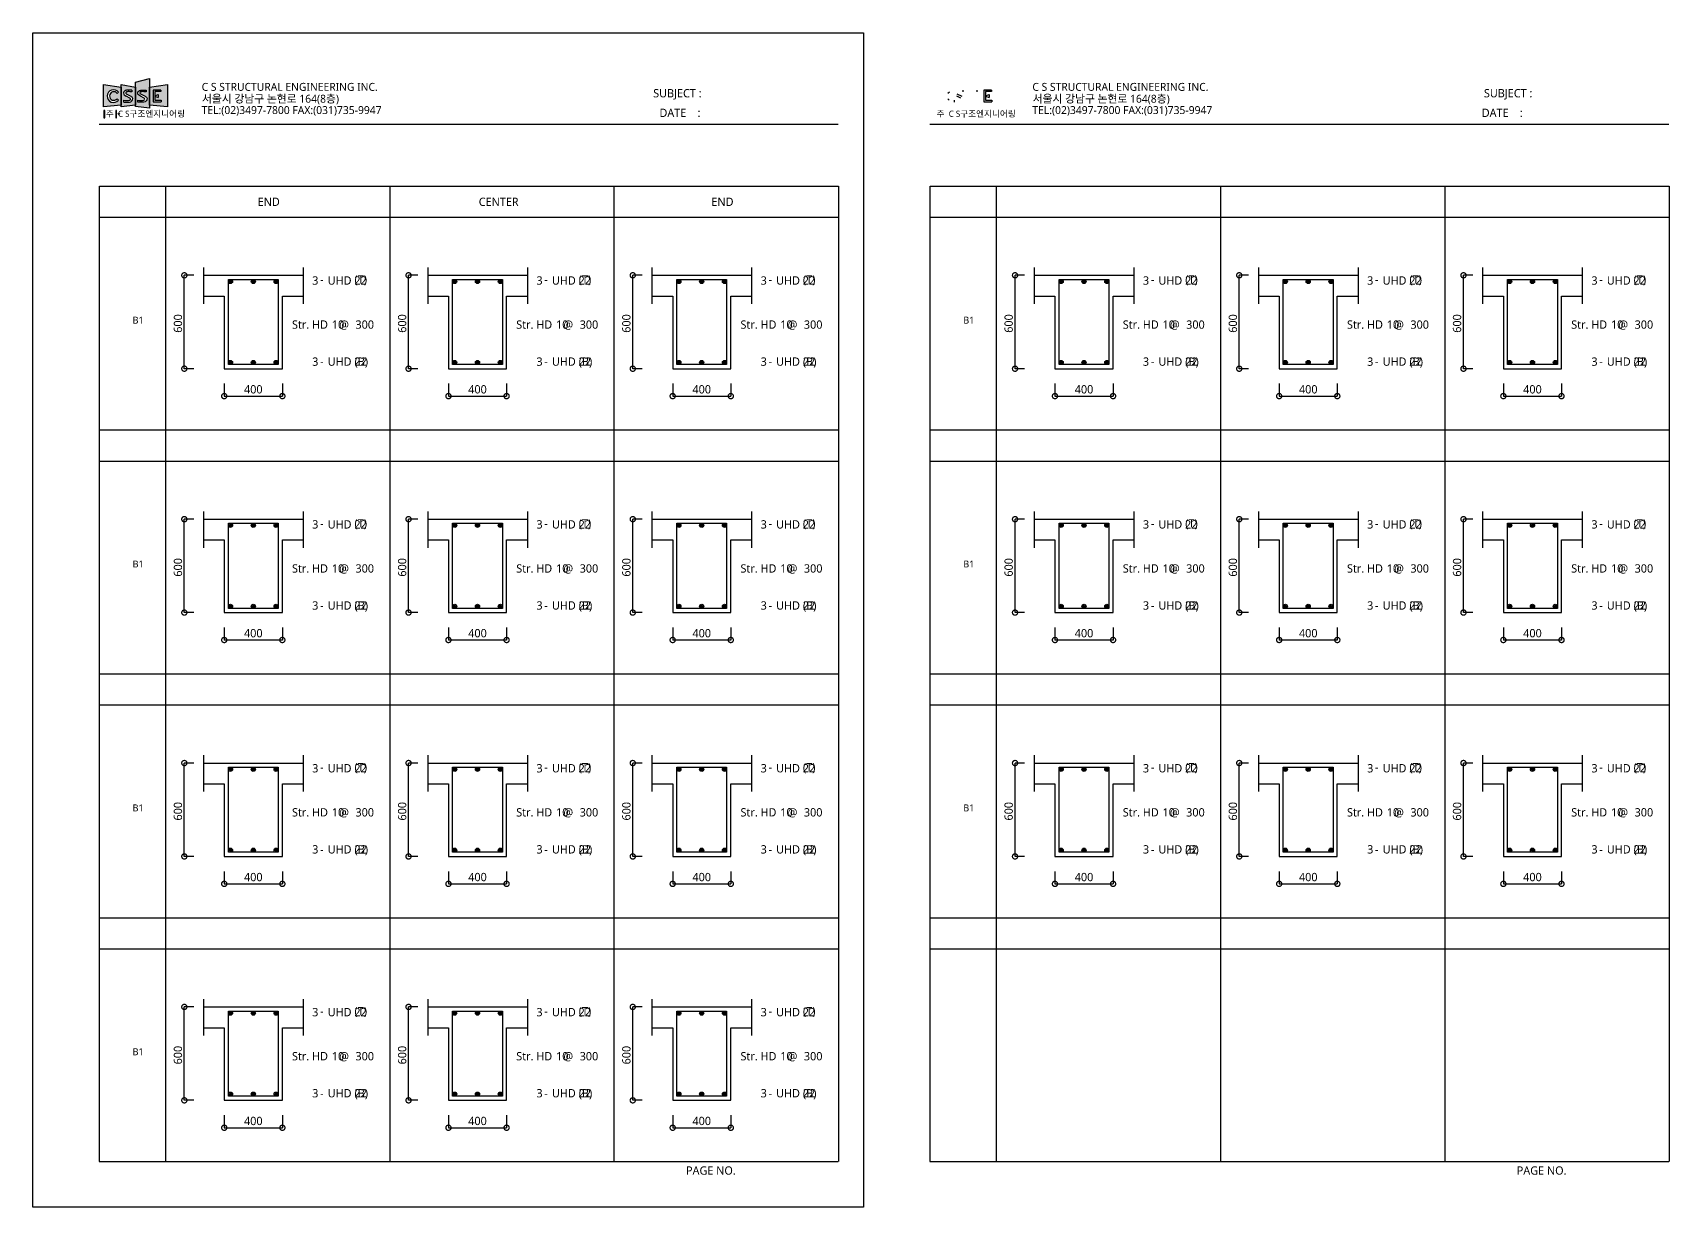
# Model space of a CAD drawing. Extents: x 0 to 7883, y 0 to 5659.
import ezdxf

# ---------------------------------------------------------------- set-up
doc = ezdxf.new("R2010")
doc.units = 0
doc.header["$LTSCALE"] = 50
doc.header["$MEASUREMENT"] = 0
doc.layers.get('0').update_dxf_attribs({"linetype": 'CONTINUOUS'})
for name, color, linetype in [('2', 2, 'CONTINUOUS'), ('DIM', 7, 'CONTINUOUS'), ('edit', 1, 'CONTINUOUS'), ('H', 9, 'CONTINUOUS'), ('TEXT', 3, 'CONTINUOUS')]:
    doc.layers.add(name, color=color, linetype=linetype)
doc.styles.add('12', font='malgun.ttf')

# ---------------------------------------------------------------- blocks, each defined once
blk = doc.blocks.new('_DOTSMALL')
at = {"color": 0, "linetype": 'ByBlock', "const_width": 0.5}
blk.add_lwpolyline([(-0.0625, 0, 1), (0.0625, 0, 1)], format="xyb", close=True, dxfattribs=at)

msp = doc.modelspace()

# ---------------------------------------------------------------- hatches: boundary and pattern name
h = msp.add_hatch(color=256)
h.paths.add_polyline_path([(425.8, 5396), (341.1, 5409), (341.1, 5302.3), (425.8, 5310.3)])
h.paths.add_polyline_path([(413.7, 5372, 2.814949), (412.4, 5333.5), (406.5, 5341, -2.948244), (407.2, 5366)], flags=16)
h = msp.add_hatch(color=256)
h.paths.add_polyline_path([(494.3, 5396), (425.8, 5409), (425.8, 5302.3), (494.3, 5310.3)])
h.paths.add_polyline_path([(466.3, 5324.8, 0.375196), (481.9, 5341.4, 0.23206), (473.3, 5353), (450, 5365, -0.621378), (450.9, 5373.5, -0.086582), (459.7, 5375.2, -0.013881), (478, 5374.5), (478, 5382, 0.011548), (455.3, 5382.6, 0.168477), (441.9, 5378, 0.234186), (437.4, 5368.9, 0.000003), (437.4, 5368.9, 0.004726), (437.4, 5368.7, 0.255382), (441.1, 5359.5, 0.06014), (450, 5353), (468.4, 5344.1, -0.288527), (471.3, 5339.6, -0.348562), (467.2, 5334, -0.069121), (454, 5332.9, -0.055516), (438.1, 5334.3), (438.1, 5325.2, 0.049399)], flags=16)
h = msp.add_hatch(color=256)
h.paths.add_polyline_path([(563.1, 5438.5), (494.3, 5420.7), (494.3, 5303.2), (563.1, 5295.4)])
h.paths.add_polyline_path([(546.5, 5382), (546.5, 5374.5, 0.013881), (528.2, 5375.2, 0.08874), (519.2, 5373.5, 0.605403), (518.4, 5365), (541.7, 5353, -0.23219), (550.4, 5341.4, -0.384597), (534.2, 5324.7, -0.048404), (506.6, 5325.2), (506.6, 5334.3, 0.055516), (522.4, 5332.9, 0.069121), (535.7, 5334, 0.348562), (539.8, 5339.6, 0.283388), (537, 5344), (518.5, 5353, -0.06014), (509.6, 5359.5, -0.255382), (505.9, 5368.7, -0.23918), (510.4, 5378, -0.17187), (524.1, 5382.6, -0.011402)], flags=16)
h = msp.add_hatch(color=256)
h.paths.add_polyline_path([(648.4, 5302.3), (648.4, 5409), (563.1, 5396), (563.1, 5310.3)])
h.paths.add_polyline_path([(579.7, 5325.3), (579.7, 5382.5), (616.3, 5382.5), (616.3, 5375.4), (588.5, 5375.4), (588.5, 5355.6), (604.8, 5360.6), (604.8, 5347.7), (588.5, 5352.6), (588.5, 5333.5), (618.3, 5333.5), (618.3, 5325.3)], flags=16)
for points in [[(346.6, 5284.4), (342.5, 5284.4), (342.5, 5249.5), (346.6, 5249.5)], [(403.7, 5284.4), (399.6, 5284.4), (399.6, 5249.5), (403.7, 5249.5)]]:
    msp.add_hatch(color=256).paths.add_polyline_path(points)
h = msp.add_hatch(color=256)
edge = h.paths.add_edge_path()
edge.add_arc((414.5, 5268.8), 2.96, 0, 360)

# ---------------------------------------------------------------- linework, layer by layer
for p, q in [((413.7, 5372), (407.2, 5366)), ((450, 5365), (473.3, 5353)), ((478, 5382), (478, 5374.5)), ((546.5, 5382), (546.5, 5374.5)), ((616.3, 5382.5), (579.7, 5382.5)), ((579.7, 5382.5), (579.7, 5325.3)), ((616.3, 5375.4), (588.5, 5375.4)), ((588.5, 5375.4), (588.5, 5355.6)), ((588.5, 5355.6), (604.8, 5360.6)), ((604.8, 5360.6), (604.8, 5347.7)), ((616.3, 5382.5), (616.3, 5375.4)), ((4415, 5372), (4408.5, 5366)), ((4451.3, 5365), (4474.6, 5353)), ((4479.3, 5382), (4479.3, 5374.5)), ((4547.8, 5382), (4547.8, 5374.5)), ((4617.6, 5382.5), (4581.1, 5382.5)), ((4581.1, 5382.5), (4581.1, 5325.3)), ((4617.6, 5375.4), (4589.9, 5375.4)), ((4589.9, 5375.4), (4589.9, 5355.6)), ((4589.9, 5355.6), (4606.1, 5360.6)), ((4606.1, 5360.6), (4606.1, 5347.7)), ((4617.6, 5382.5), (4617.6, 5375.4)), ((412.4, 5333.5), (406.5, 5341)), ((438.1, 5325.2), (438.1, 5334.3)), ((468.4, 5344.1), (450, 5353)), ((579.7, 5325.3), (618.3, 5325.3)), ((588.5, 5352.6), (604.8, 5347.7)), ((588.5, 5352.6), (588.5, 5333.5)), ((588.5, 5333.5), (618.3, 5333.5)), ((618.3, 5333.5), (618.3, 5325.3)), ((4413.8, 5333.5), (4407.9, 5341)), ((4439.4, 5325.2), (4439.4, 5334.3)), ((4469.8, 5344.1), (4451.3, 5353)), ((4581.1, 5325.3), (4619.6, 5325.3)), ((4589.9, 5352.6), (4606.1, 5347.7)), ((4589.9, 5352.6), (4589.9, 5333.5)), ((4589.9, 5333.5), (4619.6, 5333.5)), ((4619.6, 5333.5), (4619.6, 5325.3)), ((320, 5219), (3880, 5219)), ((4321.3, 5219), (7881.3, 5219)), ((321.3, 4920), (3881.3, 4920)), ((321.3, 220), (321.3, 4920)), ((641.3, 220), (641.3, 4920)), ((1721.3, 220), (1721.3, 4920)), ((2801.3, 220), (2801.3, 4920)), ((3881.3, 4920), (3881.3, 220)), ((4322.7, 4920), (7882.7, 4920)), ((4322.7, 220), (4322.7, 4920)), ((4642.7, 220), (4642.7, 4920)), ((5722.7, 220), (5722.7, 4920)), ((6802.7, 220), (6802.7, 4920)), ((7882.7, 4920), (7882.7, 220)), ((321.3, 4770), (3881.3, 4770)), ((4322.7, 4770), (7882.7, 4770)), ((822.4, 4490.3), (1302.4, 4490.3)), ((1902.4, 4490.3), (2382.4, 4490.3)), ((2982.4, 4490.3), (3462.4, 4490.3)), ((4823.7, 4490.3), (5303.7, 4490.3)), ((5903.7, 4490.3), (6383.7, 4490.3)), ((6983.7, 4490.3), (7463.7, 4490.3)), ((822.4, 4390.3), (922.4, 4390.3)), ((922.4, 4390.3), (922.4, 4040.3)), ((1202.4, 4040.3), (1202.4, 4390.3)), ((1202.4, 4390.3), (1302.4, 4390.3)), ((1902.4, 4390.3), (2002.4, 4390.3)), ((2002.4, 4390.3), (2002.4, 4040.3)), ((2282.4, 4040.3), (2282.4, 4390.3)), ((2282.4, 4390.3), (2382.4, 4390.3)), ((2982.4, 4390.3), (3082.4, 4390.3)), ((3082.4, 4390.3), (3082.4, 4040.3)), ((3362.4, 4040.3), (3362.4, 4390.3)), ((3362.4, 4390.3), (3462.4, 4390.3)), ((4823.7, 4390.3), (4923.7, 4390.3)), ((4923.7, 4390.3), (4923.7, 4040.3)), ((5203.7, 4040.3), (5203.7, 4390.3)), ((5203.7, 4390.3), (5303.7, 4390.3)), ((5903.7, 4390.3), (6003.7, 4390.3)), ((6003.7, 4390.3), (6003.7, 4040.3)), ((6283.7, 4040.3), (6283.7, 4390.3)), ((6283.7, 4390.3), (6383.7, 4390.3)), ((6983.7, 4390.3), (7083.7, 4390.3)), ((7083.7, 4390.3), (7083.7, 4040.3)), ((7363.7, 4040.3), (7363.7, 4390.3)), ((7363.7, 4390.3), (7463.7, 4390.3)), ((922.4, 4040.3), (1202.4, 4040.3)), ((2002.4, 4040.3), (2282.4, 4040.3)), ((3082.4, 4040.3), (3362.4, 4040.3)), ((4923.7, 4040.3), (5203.7, 4040.3)), ((6003.7, 4040.3), (6283.7, 4040.3)), ((7083.7, 4040.3), (7363.7, 4040.3)), ((321.3, 3745), (3881.3, 3745)), ((4322.7, 3745), (7882.7, 3745)), ((321.3, 3595), (3881.3, 3595)), ((4322.7, 3595), (7882.7, 3595)), ((822.4, 3315.3), (1302.4, 3315.3)), ((1902.4, 3315.3), (2382.4, 3315.3)), ((2982.4, 3315.3), (3462.4, 3315.3)), ((4823.7, 3315.3), (5303.7, 3315.3)), ((5903.7, 3315.3), (6383.7, 3315.3)), ((6983.7, 3315.3), (7463.7, 3315.3)), ((822.4, 3215.3), (922.4, 3215.3)), ((922.4, 3215.3), (922.4, 2865.3)), ((1202.4, 2865.3), (1202.4, 3215.3)), ((1202.4, 3215.3), (1302.4, 3215.3)), ((1902.4, 3215.3), (2002.4, 3215.3)), ((2002.4, 3215.3), (2002.4, 2865.3)), ((2282.4, 2865.3), (2282.4, 3215.3)), ((2282.4, 3215.3), (2382.4, 3215.3)), ((2982.4, 3215.3), (3082.4, 3215.3)), ((3082.4, 3215.3), (3082.4, 2865.3)), ((3362.4, 2865.3), (3362.4, 3215.3)), ((3362.4, 3215.3), (3462.4, 3215.3)), ((4823.7, 3215.3), (4923.7, 3215.3)), ((4923.7, 3215.3), (4923.7, 2865.3)), ((5203.7, 2865.3), (5203.7, 3215.3)), ((5203.7, 3215.3), (5303.7, 3215.3)), ((5903.7, 3215.3), (6003.7, 3215.3)), ((6003.7, 3215.3), (6003.7, 2865.3)), ((6283.7, 2865.3), (6283.7, 3215.3)), ((6283.7, 3215.3), (6383.7, 3215.3)), ((6983.7, 3215.3), (7083.7, 3215.3)), ((7083.7, 3215.3), (7083.7, 2865.3)), ((7363.7, 2865.3), (7363.7, 3215.3)), ((7363.7, 3215.3), (7463.7, 3215.3)), ((922.4, 2865.3), (1202.4, 2865.3)), ((2002.4, 2865.3), (2282.4, 2865.3)), ((3082.4, 2865.3), (3362.4, 2865.3)), ((4923.7, 2865.3), (5203.7, 2865.3)), ((6003.7, 2865.3), (6283.7, 2865.3)), ((7083.7, 2865.3), (7363.7, 2865.3)), ((321.3, 2570), (3881.3, 2570)), ((4322.7, 2570), (7882.7, 2570)), ((321.3, 2420), (3881.3, 2420)), ((4322.7, 2420), (7882.7, 2420)), ((822.4, 2140.3), (1302.4, 2140.3)), ((1902.4, 2140.3), (2382.4, 2140.3)), ((2982.4, 2140.3), (3462.4, 2140.3)), ((4823.7, 2140.3), (5303.7, 2140.3)), ((5903.7, 2140.3), (6383.7, 2140.3)), ((6983.7, 2140.3), (7463.7, 2140.3)), ((822.4, 2040.3), (922.4, 2040.3)), ((922.4, 2040.3), (922.4, 1690.3)), ((1202.4, 1690.3), (1202.4, 2040.3)), ((1202.4, 2040.3), (1302.4, 2040.3)), ((1902.4, 2040.3), (2002.4, 2040.3)), ((2002.4, 2040.3), (2002.4, 1690.3)), ((2282.4, 1690.3), (2282.4, 2040.3)), ((2282.4, 2040.3), (2382.4, 2040.3)), ((2982.4, 2040.3), (3082.4, 2040.3)), ((3082.4, 2040.3), (3082.4, 1690.3)), ((3362.4, 1690.3), (3362.4, 2040.3)), ((3362.4, 2040.3), (3462.4, 2040.3)), ((4823.7, 2040.3), (4923.7, 2040.3)), ((4923.7, 2040.3), (4923.7, 1690.3)), ((5203.7, 1690.3), (5203.7, 2040.3)), ((5203.7, 2040.3), (5303.7, 2040.3)), ((5903.7, 2040.3), (6003.7, 2040.3)), ((6003.7, 2040.3), (6003.7, 1690.3)), ((6283.7, 1690.3), (6283.7, 2040.3)), ((6283.7, 2040.3), (6383.7, 2040.3)), ((6983.7, 2040.3), (7083.7, 2040.3)), ((7083.7, 2040.3), (7083.7, 1690.3)), ((7363.7, 1690.3), (7363.7, 2040.3)), ((7363.7, 2040.3), (7463.7, 2040.3)), ((922.4, 1690.3), (1202.4, 1690.3)), ((2002.4, 1690.3), (2282.4, 1690.3)), ((3082.4, 1690.3), (3362.4, 1690.3)), ((4923.7, 1690.3), (5203.7, 1690.3)), ((6003.7, 1690.3), (6283.7, 1690.3)), ((7083.7, 1690.3), (7363.7, 1690.3)), ((321.3, 1395), (3881.3, 1395)), ((4322.7, 1395), (7882.7, 1395)), ((321.3, 1245), (3881.3, 1245)), ((4322.7, 1245), (7882.7, 1245)), ((822.4, 965.3), (1302.4, 965.3)), ((1902.4, 965.3), (2382.4, 965.3)), ((2982.4, 965.3), (3462.4, 965.3)), ((822.4, 865.3), (922.4, 865.3)), ((922.4, 865.3), (922.4, 515.3)), ((1202.4, 515.3), (1202.4, 865.3)), ((1202.4, 865.3), (1302.4, 865.3)), ((1902.4, 865.3), (2002.4, 865.3)), ((2002.4, 865.3), (2002.4, 515.3)), ((2282.4, 515.3), (2282.4, 865.3)), ((2282.4, 865.3), (2382.4, 865.3)), ((2982.4, 865.3), (3082.4, 865.3)), ((3082.4, 865.3), (3082.4, 515.3)), ((3362.4, 515.3), (3362.4, 865.3)), ((3362.4, 865.3), (3462.4, 865.3)), ((922.4, 515.3), (1202.4, 515.3)), ((2002.4, 515.3), (2282.4, 515.3)), ((3082.4, 515.3), (3362.4, 515.3)), ((3880, 219), (320, 219)), ((7881.3, 219), (4321.3, 219))]:
    msp.add_line(p, q)
for points in [[(0, 5659), (4001.3, 5659), (4001.3, 0), (0, 0)], [(341.1, 5302.3), (341.1, 5409), (425.8, 5396), (425.8, 5310.3)], [(425.8, 5302.3), (425.8, 5409), (494.3, 5396), (494.3, 5310.3)], [(494.3, 5303.2), (494.3, 5420.7), (563.1, 5438.5), (563.1, 5295.4)], [(563.1, 5310.3), (563.1, 5396), (648.4, 5409), (648.4, 5302.3)], [(346.6, 5284.4), (342.5, 5284.4), (342.5, 5249.5), (346.6, 5249.5)], [(403.7, 5284.4), (399.6, 5284.4), (399.6, 5249.5), (403.7, 5249.5)]]:
    msp.add_lwpolyline(points, close=True)
msp.add_lwpolyline([(546.5, 5374.5, 0.013881), (528.2, 5375.2, 0.086582), (519.4, 5373.5, 0.621378), (518.4, 5365), (541.8, 5353, -0.23206), (550.4, 5341.4, -0.375196), (534.8, 5324.8, -0.049399), (506.6, 5325.2), (506.6, 5334.3, 0.055516), (522.4, 5332.9, 0.069121), (535.7, 5334, 0.348562), (539.8, 5339.6, 0.288527), (536.9, 5344.1), (518.5, 5353, -0.06014), (509.6, 5359.5, -0.255382), (505.9, 5368.7, -0.23918), (510.4, 5378, -0.168477), (523.8, 5382.6, -0.011548), (546.5, 5382)], format="xyb")
for centre, radius in [((414.5, 5268.8), 2.96), ((952.4, 4460.3), 10), ((952.4, 4460.3), 7), ((952.4, 4460.3), 4), ((952.4, 4460.3), 1), ((1062.4, 4460.3), 10), ((1062.4, 4460.3), 7), ((1062.4, 4460.3), 4), ((1062.4, 4460.3), 1), ((1172.4, 4460.3), 10), ((1172.4, 4460.3), 7), ((1172.4, 4460.3), 4), ((1172.4, 4460.3), 1), ((2032.4, 4460.3), 10), ((2032.4, 4460.3), 7), ((2032.4, 4460.3), 4), ((2032.4, 4460.3), 1), ((2142.4, 4460.3), 10), ((2142.4, 4460.3), 7), ((2142.4, 4460.3), 4), ((2142.4, 4460.3), 1), ((2252.4, 4460.3), 10), ((2252.4, 4460.3), 7), ((2252.4, 4460.3), 4), ((2252.4, 4460.3), 1), ((3112.4, 4460.3), 10), ((3112.4, 4460.3), 7), ((3112.4, 4460.3), 4), ((3112.4, 4460.3), 1), ((3222.4, 4460.3), 10), ((3222.4, 4460.3), 7), ((3222.4, 4460.3), 4), ((3222.4, 4460.3), 1), ((3332.4, 4460.3), 10), ((3332.4, 4460.3), 7), ((3332.4, 4460.3), 4), ((3332.4, 4460.3), 1), ((4953.7, 4460.3), 10), ((4953.7, 4460.3), 7), ((4953.7, 4460.3), 4), ((4953.7, 4460.3), 1), ((5063.7, 4460.3), 10), ((5063.7, 4460.3), 7), ((5063.7, 4460.3), 4), ((5063.7, 4460.3), 1), ((5173.7, 4460.3), 10), ((5173.7, 4460.3), 7), ((5173.7, 4460.3), 4), ((5173.7, 4460.3), 1), ((6033.7, 4460.3), 10), ((6033.7, 4460.3), 7), ((6033.7, 4460.3), 4), ((6033.7, 4460.3), 1), ((6143.7, 4460.3), 10), ((6143.7, 4460.3), 7), ((6143.7, 4460.3), 4), ((6143.7, 4460.3), 1), ((6253.7, 4460.3), 10), ((6253.7, 4460.3), 7), ((6253.7, 4460.3), 4), ((6253.7, 4460.3), 1), ((7113.7, 4460.3), 10), ((7113.7, 4460.3), 7), ((7113.7, 4460.3), 4), ((7113.7, 4460.3), 1), ((7223.7, 4460.3), 10), ((7223.7, 4460.3), 7), ((7223.7, 4460.3), 4), ((7223.7, 4460.3), 1), ((7333.7, 4460.3), 10), ((7333.7, 4460.3), 7), ((7333.7, 4460.3), 4), ((7333.7, 4460.3), 1), ((952.4, 4070.3), 10), ((952.4, 4070.3), 7), ((952.4, 4070.3), 4), ((952.4, 4070.3), 1), ((1062.4, 4070.3), 10), ((1062.4, 4070.3), 7), ((1062.4, 4070.3), 4), ((1062.4, 4070.3), 1), ((1172.4, 4070.3), 10), ((1172.4, 4070.3), 7), ((1172.4, 4070.3), 4), ((1172.4, 4070.3), 1), ((2032.4, 4070.3), 10), ((2032.4, 4070.3), 7), ((2032.4, 4070.3), 4), ((2032.4, 4070.3), 1), ((2142.4, 4070.3), 10), ((2142.4, 4070.3), 7), ((2142.4, 4070.3), 4), ((2142.4, 4070.3), 1), ((2252.4, 4070.3), 10), ((2252.4, 4070.3), 7), ((2252.4, 4070.3), 4), ((2252.4, 4070.3), 1), ((3112.4, 4070.3), 10), ((3112.4, 4070.3), 7), ((3112.4, 4070.3), 4), ((3112.4, 4070.3), 1), ((3222.4, 4070.3), 10), ((3222.4, 4070.3), 7), ((3222.4, 4070.3), 4), ((3222.4, 4070.3), 1), ((3332.4, 4070.3), 10), ((3332.4, 4070.3), 7), ((3332.4, 4070.3), 4), ((3332.4, 4070.3), 1), ((4953.7, 4070.3), 10), ((4953.7, 4070.3), 7), ((4953.7, 4070.3), 4), ((4953.7, 4070.3), 1), ((5063.7, 4070.3), 10), ((5063.7, 4070.3), 7), ((5063.7, 4070.3), 4), ((5063.7, 4070.3), 1), ((5173.7, 4070.3), 10), ((5173.7, 4070.3), 7), ((5173.7, 4070.3), 4), ((5173.7, 4070.3), 1), ((6033.7, 4070.3), 10), ((6033.7, 4070.3), 7), ((6033.7, 4070.3), 4), ((6033.7, 4070.3), 1), ((6143.7, 4070.3), 10), ((6143.7, 4070.3), 7), ((6143.7, 4070.3), 4), ((6143.7, 4070.3), 1), ((6253.7, 4070.3), 10), ((6253.7, 4070.3), 7), ((6253.7, 4070.3), 4), ((6253.7, 4070.3), 1), ((7113.7, 4070.3), 10), ((7113.7, 4070.3), 7), ((7113.7, 4070.3), 4), ((7113.7, 4070.3), 1), ((7223.7, 4070.3), 10), ((7223.7, 4070.3), 7), ((7223.7, 4070.3), 4), ((7223.7, 4070.3), 1), ((7333.7, 4070.3), 10), ((7333.7, 4070.3), 7), ((7333.7, 4070.3), 4), ((7333.7, 4070.3), 1), ((952.4, 3285.3), 10), ((952.4, 3285.3), 7), ((952.4, 3285.3), 4), ((952.4, 3285.3), 1), ((1062.4, 3285.3), 10), ((1062.4, 3285.3), 7), ((1062.4, 3285.3), 4), ((1062.4, 3285.3), 1), ((1172.4, 3285.3), 10), ((1172.4, 3285.3), 7), ((1172.4, 3285.3), 4), ((1172.4, 3285.3), 1), ((2032.4, 3285.3), 10), ((2032.4, 3285.3), 7), ((2032.4, 3285.3), 4), ((2032.4, 3285.3), 1), ((2142.4, 3285.3), 10), ((2142.4, 3285.3), 7), ((2142.4, 3285.3), 4), ((2142.4, 3285.3), 1), ((2252.4, 3285.3), 10), ((2252.4, 3285.3), 7), ((2252.4, 3285.3), 4), ((2252.4, 3285.3), 1), ((3112.4, 3285.3), 10), ((3112.4, 3285.3), 7), ((3112.4, 3285.3), 4), ((3112.4, 3285.3), 1), ((3222.4, 3285.3), 10), ((3222.4, 3285.3), 7), ((3222.4, 3285.3), 4), ((3222.4, 3285.3), 1), ((3332.4, 3285.3), 10), ((3332.4, 3285.3), 7), ((3332.4, 3285.3), 4), ((3332.4, 3285.3), 1), ((4953.7, 3285.3), 10), ((4953.7, 3285.3), 7), ((4953.7, 3285.3), 4), ((4953.7, 3285.3), 1), ((5063.7, 3285.3), 10), ((5063.7, 3285.3), 7), ((5063.7, 3285.3), 4), ((5063.7, 3285.3), 1), ((5173.7, 3285.3), 10), ((5173.7, 3285.3), 7), ((5173.7, 3285.3), 4), ((5173.7, 3285.3), 1), ((6033.7, 3285.3), 10), ((6033.7, 3285.3), 7), ((6033.7, 3285.3), 4), ((6033.7, 3285.3), 1), ((6143.7, 3285.3), 10), ((6143.7, 3285.3), 7), ((6143.7, 3285.3), 4), ((6143.7, 3285.3), 1), ((6253.7, 3285.3), 10), ((6253.7, 3285.3), 7), ((6253.7, 3285.3), 4), ((6253.7, 3285.3), 1), ((7113.7, 3285.3), 10), ((7113.7, 3285.3), 7), ((7113.7, 3285.3), 4), ((7113.7, 3285.3), 1), ((7223.7, 3285.3), 10), ((7223.7, 3285.3), 7), ((7223.7, 3285.3), 4), ((7223.7, 3285.3), 1), ((7333.7, 3285.3), 10), ((7333.7, 3285.3), 7), ((7333.7, 3285.3), 4), ((7333.7, 3285.3), 1), ((952.4, 2895.3), 10), ((952.4, 2895.3), 7), ((952.4, 2895.3), 4), ((952.4, 2895.3), 1), ((1062.4, 2895.3), 10), ((1062.4, 2895.3), 7), ((1062.4, 2895.3), 4), ((1062.4, 2895.3), 1), ((1172.4, 2895.3), 10), ((1172.4, 2895.3), 7), ((1172.4, 2895.3), 4), ((1172.4, 2895.3), 1), ((2032.4, 2895.3), 10), ((2032.4, 2895.3), 7), ((2032.4, 2895.3), 4), ((2032.4, 2895.3), 1), ((2142.4, 2895.3), 10), ((2142.4, 2895.3), 7), ((2142.4, 2895.3), 4), ((2142.4, 2895.3), 1), ((2252.4, 2895.3), 10), ((2252.4, 2895.3), 7), ((2252.4, 2895.3), 4), ((2252.4, 2895.3), 1), ((3112.4, 2895.3), 10), ((3112.4, 2895.3), 7), ((3112.4, 2895.3), 4), ((3112.4, 2895.3), 1), ((3222.4, 2895.3), 10), ((3222.4, 2895.3), 7), ((3222.4, 2895.3), 4), ((3222.4, 2895.3), 1), ((3332.4, 2895.3), 10), ((3332.4, 2895.3), 7), ((3332.4, 2895.3), 4), ((3332.4, 2895.3), 1), ((4953.7, 2895.3), 10), ((4953.7, 2895.3), 7), ((4953.7, 2895.3), 4), ((4953.7, 2895.3), 1), ((5063.7, 2895.3), 10), ((5063.7, 2895.3), 7), ((5063.7, 2895.3), 4), ((5063.7, 2895.3), 1), ((5173.7, 2895.3), 10), ((5173.7, 2895.3), 7), ((5173.7, 2895.3), 4), ((5173.7, 2895.3), 1), ((6033.7, 2895.3), 10), ((6033.7, 2895.3), 7), ((6033.7, 2895.3), 4), ((6033.7, 2895.3), 1), ((6143.7, 2895.3), 10), ((6143.7, 2895.3), 7), ((6143.7, 2895.3), 4), ((6143.7, 2895.3), 1), ((6253.7, 2895.3), 10), ((6253.7, 2895.3), 7), ((6253.7, 2895.3), 4), ((6253.7, 2895.3), 1), ((7113.7, 2895.3), 10), ((7113.7, 2895.3), 7), ((7113.7, 2895.3), 4), ((7113.7, 2895.3), 1), ((7223.7, 2895.3), 10), ((7223.7, 2895.3), 7), ((7223.7, 2895.3), 4), ((7223.7, 2895.3), 1), ((7333.7, 2895.3), 10), ((7333.7, 2895.3), 7), ((7333.7, 2895.3), 4), ((7333.7, 2895.3), 1), ((952.4, 2110.3), 10), ((952.4, 2110.3), 7), ((952.4, 2110.3), 4), ((952.4, 2110.3), 1), ((1062.4, 2110.3), 10), ((1062.4, 2110.3), 7), ((1062.4, 2110.3), 4), ((1062.4, 2110.3), 1), ((1172.4, 2110.3), 10), ((1172.4, 2110.3), 7), ((1172.4, 2110.3), 4), ((1172.4, 2110.3), 1), ((2032.4, 2110.3), 10), ((2032.4, 2110.3), 7), ((2032.4, 2110.3), 4), ((2032.4, 2110.3), 1), ((2142.4, 2110.3), 10), ((2142.4, 2110.3), 7), ((2142.4, 2110.3), 4), ((2142.4, 2110.3), 1), ((2252.4, 2110.3), 10), ((2252.4, 2110.3), 7), ((2252.4, 2110.3), 4), ((2252.4, 2110.3), 1), ((3112.4, 2110.3), 10), ((3112.4, 2110.3), 7), ((3112.4, 2110.3), 4), ((3112.4, 2110.3), 1), ((3222.4, 2110.3), 10), ((3222.4, 2110.3), 7), ((3222.4, 2110.3), 4), ((3222.4, 2110.3), 1), ((3332.4, 2110.3), 10), ((3332.4, 2110.3), 7), ((3332.4, 2110.3), 4), ((3332.4, 2110.3), 1), ((4953.7, 2110.3), 10), ((4953.7, 2110.3), 7), ((4953.7, 2110.3), 4), ((4953.7, 2110.3), 1), ((5063.7, 2110.3), 10), ((5063.7, 2110.3), 7), ((5063.7, 2110.3), 4), ((5063.7, 2110.3), 1), ((5173.7, 2110.3), 10), ((5173.7, 2110.3), 7), ((5173.7, 2110.3), 4), ((5173.7, 2110.3), 1), ((6033.7, 2110.3), 10), ((6033.7, 2110.3), 7), ((6033.7, 2110.3), 4), ((6033.7, 2110.3), 1), ((6143.7, 2110.3), 10), ((6143.7, 2110.3), 7), ((6143.7, 2110.3), 4), ((6143.7, 2110.3), 1), ((6253.7, 2110.3), 10), ((6253.7, 2110.3), 7), ((6253.7, 2110.3), 4), ((6253.7, 2110.3), 1), ((7113.7, 2110.3), 10), ((7113.7, 2110.3), 7), ((7113.7, 2110.3), 4), ((7113.7, 2110.3), 1), ((7223.7, 2110.3), 10), ((7223.7, 2110.3), 7), ((7223.7, 2110.3), 4), ((7223.7, 2110.3), 1), ((7333.7, 2110.3), 10), ((7333.7, 2110.3), 7), ((7333.7, 2110.3), 4), ((7333.7, 2110.3), 1), ((952.4, 1720.3), 10), ((952.4, 1720.3), 7), ((952.4, 1720.3), 4), ((952.4, 1720.3), 1), ((1062.4, 1720.3), 10), ((1062.4, 1720.3), 7), ((1062.4, 1720.3), 4), ((1062.4, 1720.3), 1), ((1172.4, 1720.3), 10), ((1172.4, 1720.3), 7), ((1172.4, 1720.3), 4), ((1172.4, 1720.3), 1), ((2032.4, 1720.3), 10), ((2032.4, 1720.3), 7), ((2032.4, 1720.3), 4), ((2032.4, 1720.3), 1), ((2142.4, 1720.3), 10), ((2142.4, 1720.3), 7), ((2142.4, 1720.3), 4), ((2142.4, 1720.3), 1), ((2252.4, 1720.3), 10), ((2252.4, 1720.3), 7), ((2252.4, 1720.3), 4), ((2252.4, 1720.3), 1), ((3112.4, 1720.3), 10), ((3112.4, 1720.3), 7), ((3112.4, 1720.3), 4), ((3112.4, 1720.3), 1), ((3222.4, 1720.3), 10), ((3222.4, 1720.3), 7), ((3222.4, 1720.3), 4), ((3222.4, 1720.3), 1), ((3332.4, 1720.3), 10), ((3332.4, 1720.3), 7), ((3332.4, 1720.3), 4), ((3332.4, 1720.3), 1), ((4953.7, 1720.3), 10), ((4953.7, 1720.3), 7), ((4953.7, 1720.3), 4), ((4953.7, 1720.3), 1), ((5063.7, 1720.3), 10), ((5063.7, 1720.3), 7), ((5063.7, 1720.3), 4), ((5063.7, 1720.3), 1), ((5173.7, 1720.3), 10), ((5173.7, 1720.3), 7), ((5173.7, 1720.3), 4), ((5173.7, 1720.3), 1), ((6033.7, 1720.3), 10), ((6033.7, 1720.3), 7), ((6033.7, 1720.3), 4), ((6033.7, 1720.3), 1), ((6143.7, 1720.3), 10), ((6143.7, 1720.3), 7), ((6143.7, 1720.3), 4), ((6143.7, 1720.3), 1), ((6253.7, 1720.3), 10), ((6253.7, 1720.3), 7), ((6253.7, 1720.3), 4), ((6253.7, 1720.3), 1), ((7113.7, 1720.3), 10), ((7113.7, 1720.3), 7), ((7113.7, 1720.3), 4), ((7113.7, 1720.3), 1), ((7223.7, 1720.3), 10), ((7223.7, 1720.3), 7), ((7223.7, 1720.3), 4), ((7223.7, 1720.3), 1), ((7333.7, 1720.3), 10), ((7333.7, 1720.3), 7), ((7333.7, 1720.3), 4), ((7333.7, 1720.3), 1), ((952.4, 935.3), 10), ((952.4, 935.3), 7), ((952.4, 935.3), 4), ((952.4, 935.3), 1), ((1062.4, 935.3), 10), ((1062.4, 935.3), 7), ((1062.4, 935.3), 4), ((1062.4, 935.3), 1), ((1172.4, 935.3), 10), ((1172.4, 935.3), 7), ((1172.4, 935.3), 4), ((1172.4, 935.3), 1), ((2032.4, 935.3), 10), ((2032.4, 935.3), 7), ((2032.4, 935.3), 4), ((2032.4, 935.3), 1), ((2142.4, 935.3), 10), ((2142.4, 935.3), 7), ((2142.4, 935.3), 4), ((2142.4, 935.3), 1), ((2252.4, 935.3), 10), ((2252.4, 935.3), 7), ((2252.4, 935.3), 4), ((2252.4, 935.3), 1), ((3112.4, 935.3), 10), ((3112.4, 935.3), 7), ((3112.4, 935.3), 4), ((3112.4, 935.3), 1), ((3222.4, 935.3), 10), ((3222.4, 935.3), 7), ((3222.4, 935.3), 4), ((3222.4, 935.3), 1), ((3332.4, 935.3), 10), ((3332.4, 935.3), 7), ((3332.4, 935.3), 4), ((3332.4, 935.3), 1), ((952.4, 545.3), 10), ((952.4, 545.3), 7), ((1062.4, 545.3), 10), ((1062.4, 545.3), 7), ((1172.4, 545.3), 10), ((1172.4, 545.3), 7), ((2032.4, 545.3), 10), ((2032.4, 545.3), 7), ((2142.4, 545.3), 10), ((2142.4, 545.3), 7), ((2252.4, 545.3), 10), ((2252.4, 545.3), 7), ((3112.4, 545.3), 10), ((3112.4, 545.3), 7), ((3222.4, 545.3), 10), ((3222.4, 545.3), 7), ((3332.4, 545.3), 10), ((3332.4, 545.3), 7), ((952.4, 545.3), 4), ((952.4, 545.3), 1), ((1062.4, 545.3), 4), ((1062.4, 545.3), 1), ((1172.4, 545.3), 4), ((1172.4, 545.3), 1), ((2032.4, 545.3), 4), ((2032.4, 545.3), 1), ((2142.4, 545.3), 4), ((2142.4, 545.3), 1), ((2252.4, 545.3), 4), ((2252.4, 545.3), 1), ((3112.4, 545.3), 4), ((3112.4, 545.3), 1), ((3222.4, 545.3), 4), ((3222.4, 545.3), 1), ((3332.4, 545.3), 4), ((3332.4, 545.3), 1)]:
    msp.add_circle(centre, radius)
for centre, radius, start, end in [((389.4, 5353.5), 30.5, 37.29937, 319.06981), ((390.5, 5353.9), 20.6, 36.03537, 321.09072), ((447.7, 5367.4), 10.3, 172.99426, 230.29875), ((448.8, 5368.9), 11.4, 127.2778, 181.08309), ((455.3, 5360.9), 21.7, 90, 128.25279), ((452.6, 5369), 4.81, 109.81981, 237.24337), ((460.2, 5349.2), 26, 91.11075, 110.90444), ((452.3, 4892.4), 490.3, 86.99244, 89.63885), ((454.7, 5046), 329.3, 85.93764, 89.11884), ((452.3, 5404.9), 72, 258.60252, 271.31276), ((454.3, 5467.4), 143.2, 263.51605, 274.82835), ((472.6, 5393.1), 46.1, 226.83244, 240.59882), ((456.7, 5381.2), 48.4, 266.76758, 282.58386), ((464.6, 5342), 17.3, 275.65598, 357.91951), ((465.7, 5339.3), 5.56, 285.94915, 2.8156), ((466.3, 5339.6), 5, 0.42605, 64.80323), ((465.7, 5338.4), 16.4, 10.46046, 62.71974)]:
    msp.add_arc(centre, radius, start, end)
at = {"layer": '2'}
for points in [[(942.4, 4470.3), (1182.4, 4470.3), (1182.4, 4060.3), (942.4, 4060.3)], [(2022.4, 4470.3), (2262.4, 4470.3), (2262.4, 4060.3), (2022.4, 4060.3)], [(3102.4, 4470.3), (3342.4, 4470.3), (3342.4, 4060.3), (3102.4, 4060.3)], [(4943.7, 4470.3), (5183.7, 4470.3), (5183.7, 4060.3), (4943.7, 4060.3)], [(6023.7, 4470.3), (6263.7, 4470.3), (6263.7, 4060.3), (6023.7, 4060.3)], [(7103.7, 4470.3), (7343.7, 4470.3), (7343.7, 4060.3), (7103.7, 4060.3)], [(942.4, 3295.3), (1182.4, 3295.3), (1182.4, 2885.3), (942.4, 2885.3)], [(2022.4, 3295.3), (2262.4, 3295.3), (2262.4, 2885.3), (2022.4, 2885.3)], [(3102.4, 3295.3), (3342.4, 3295.3), (3342.4, 2885.3), (3102.4, 2885.3)], [(4943.7, 3295.3), (5183.7, 3295.3), (5183.7, 2885.3), (4943.7, 2885.3)], [(6023.7, 3295.3), (6263.7, 3295.3), (6263.7, 2885.3), (6023.7, 2885.3)], [(7103.7, 3295.3), (7343.7, 3295.3), (7343.7, 2885.3), (7103.7, 2885.3)], [(942.4, 2120.3), (1182.4, 2120.3), (1182.4, 1710.3), (942.4, 1710.3)], [(2022.4, 2120.3), (2262.4, 2120.3), (2262.4, 1710.3), (2022.4, 1710.3)], [(3102.4, 2120.3), (3342.4, 2120.3), (3342.4, 1710.3), (3102.4, 1710.3)], [(4943.7, 2120.3), (5183.7, 2120.3), (5183.7, 1710.3), (4943.7, 1710.3)], [(6023.7, 2120.3), (6263.7, 2120.3), (6263.7, 1710.3), (6023.7, 1710.3)], [(7103.7, 2120.3), (7343.7, 2120.3), (7343.7, 1710.3), (7103.7, 1710.3)], [(942.4, 945.3), (1182.4, 945.3), (1182.4, 535.3), (942.4, 535.3)], [(2022.4, 945.3), (2262.4, 945.3), (2262.4, 535.3), (2022.4, 535.3)], [(3102.4, 945.3), (3342.4, 945.3), (3342.4, 535.3), (3102.4, 535.3)]]:
    msp.add_lwpolyline(points, close=True, dxfattribs=at)
at = {"layer": 'DIM', "color": 7}
for p, q in [((775.2, 4490.3), (730, 4490.3)), ((730.2, 4040.3), (730.2, 4490.3)), ((1855.2, 4490.3), (1810, 4490.3)), ((1810.2, 4040.3), (1810.2, 4490.3)), ((2935.2, 4490.3), (2890, 4490.3)), ((2890.2, 4040.3), (2890.2, 4490.3)), ((4776.6, 4490.3), (4731.4, 4490.3)), ((4731.5, 4040.3), (4731.5, 4490.3)), ((5856.6, 4490.3), (5811.4, 4490.3)), ((5811.5, 4040.3), (5811.5, 4490.3)), ((6936.6, 4490.3), (6891.4, 4490.3)), ((6891.5, 4040.3), (6891.5, 4490.3)), ((775.2, 4040.3), (730, 4040.3)), ((1855.2, 4040.3), (1810, 4040.3)), ((2935.2, 4040.3), (2890, 4040.3)), ((4776.6, 4040.3), (4731.4, 4040.3)), ((5856.6, 4040.3), (5811.4, 4040.3)), ((6936.6, 4040.3), (6891.4, 4040.3)), ((922.4, 3968.2), (922.4, 3908)), ((1202.4, 3968.2), (1202.4, 3908)), ((2002.4, 3968.2), (2002.4, 3908)), ((2282.4, 3968.2), (2282.4, 3908)), ((3082.4, 3968.2), (3082.4, 3908)), ((3362.4, 3968.2), (3362.4, 3908)), ((4923.7, 3968.2), (4923.7, 3908)), ((5203.7, 3968.2), (5203.7, 3908)), ((6003.7, 3968.2), (6003.7, 3908)), ((6283.7, 3968.2), (6283.7, 3908)), ((7083.7, 3968.2), (7083.7, 3908)), ((7363.7, 3968.2), (7363.7, 3908)), ((922.4, 3908.2), (1202.4, 3908.2)), ((2002.4, 3908.2), (2282.4, 3908.2)), ((3082.4, 3908.2), (3362.4, 3908.2)), ((4923.7, 3908.2), (5203.7, 3908.2)), ((6003.7, 3908.2), (6283.7, 3908.2)), ((7083.7, 3908.2), (7363.7, 3908.2)), ((775.2, 3315.3), (730, 3315.3)), ((730.2, 2865.3), (730.2, 3315.3)), ((1855.2, 3315.3), (1810, 3315.3)), ((1810.2, 2865.3), (1810.2, 3315.3)), ((2935.2, 3315.3), (2890, 3315.3)), ((2890.2, 2865.3), (2890.2, 3315.3)), ((4776.6, 3315.3), (4731.4, 3315.3)), ((4731.5, 2865.3), (4731.5, 3315.3)), ((5856.6, 3315.3), (5811.4, 3315.3)), ((5811.5, 2865.3), (5811.5, 3315.3)), ((6936.6, 3315.3), (6891.4, 3315.3)), ((6891.5, 2865.3), (6891.5, 3315.3)), ((775.2, 2865.3), (730, 2865.3)), ((1855.2, 2865.3), (1810, 2865.3)), ((2935.2, 2865.3), (2890, 2865.3)), ((4776.6, 2865.3), (4731.4, 2865.3)), ((5856.6, 2865.3), (5811.4, 2865.3)), ((6936.6, 2865.3), (6891.4, 2865.3)), ((922.4, 2793.2), (922.4, 2733)), ((1202.4, 2793.2), (1202.4, 2733)), ((2002.4, 2793.2), (2002.4, 2733)), ((2282.4, 2793.2), (2282.4, 2733)), ((3082.4, 2793.2), (3082.4, 2733)), ((3362.4, 2793.2), (3362.4, 2733)), ((4923.7, 2793.2), (4923.7, 2733)), ((5203.7, 2793.2), (5203.7, 2733)), ((6003.7, 2793.2), (6003.7, 2733)), ((6283.7, 2793.2), (6283.7, 2733)), ((7083.7, 2793.2), (7083.7, 2733)), ((7363.7, 2793.2), (7363.7, 2733)), ((922.4, 2733.2), (1202.4, 2733.2)), ((2002.4, 2733.2), (2282.4, 2733.2)), ((3082.4, 2733.2), (3362.4, 2733.2)), ((4923.7, 2733.2), (5203.7, 2733.2)), ((6003.7, 2733.2), (6283.7, 2733.2)), ((7083.7, 2733.2), (7363.7, 2733.2)), ((775.2, 2140.3), (730, 2140.3)), ((730.2, 1690.3), (730.2, 2140.3)), ((1855.2, 2140.3), (1810, 2140.3)), ((1810.2, 1690.3), (1810.2, 2140.3)), ((2935.2, 2140.3), (2890, 2140.3)), ((2890.2, 1690.3), (2890.2, 2140.3)), ((4776.6, 2140.3), (4731.4, 2140.3)), ((4731.5, 1690.3), (4731.5, 2140.3)), ((5856.6, 2140.3), (5811.4, 2140.3)), ((5811.5, 1690.3), (5811.5, 2140.3)), ((6936.6, 2140.3), (6891.4, 2140.3)), ((6891.5, 1690.3), (6891.5, 2140.3)), ((775.2, 1690.3), (730, 1690.3)), ((1855.2, 1690.3), (1810, 1690.3)), ((2935.2, 1690.3), (2890, 1690.3)), ((4776.6, 1690.3), (4731.4, 1690.3)), ((5856.6, 1690.3), (5811.4, 1690.3)), ((6936.6, 1690.3), (6891.4, 1690.3)), ((922.4, 1618.2), (922.4, 1558)), ((1202.4, 1618.2), (1202.4, 1558)), ((2002.4, 1618.2), (2002.4, 1558)), ((2282.4, 1618.2), (2282.4, 1558)), ((3082.4, 1618.2), (3082.4, 1558)), ((3362.4, 1618.2), (3362.4, 1558)), ((4923.7, 1618.2), (4923.7, 1558)), ((5203.7, 1618.2), (5203.7, 1558)), ((6003.7, 1618.2), (6003.7, 1558)), ((6283.7, 1618.2), (6283.7, 1558)), ((7083.7, 1618.2), (7083.7, 1558)), ((7363.7, 1618.2), (7363.7, 1558)), ((922.4, 1558.2), (1202.4, 1558.2)), ((2002.4, 1558.2), (2282.4, 1558.2)), ((3082.4, 1558.2), (3362.4, 1558.2)), ((4923.7, 1558.2), (5203.7, 1558.2)), ((6003.7, 1558.2), (6283.7, 1558.2)), ((7083.7, 1558.2), (7363.7, 1558.2)), ((775.2, 965.3), (730, 965.3)), ((730.2, 515.3), (730.2, 965.3)), ((1855.2, 965.3), (1810, 965.3)), ((1810.2, 515.3), (1810.2, 965.3)), ((2935.2, 965.3), (2890, 965.3)), ((2890.2, 515.3), (2890.2, 965.3)), ((775.2, 515.3), (730, 515.3)), ((1855.2, 515.3), (1810, 515.3)), ((2935.2, 515.3), (2890, 515.3)), ((922.4, 443.2), (922.4, 383)), ((1202.4, 443.2), (1202.4, 383)), ((2002.4, 443.2), (2002.4, 383)), ((2282.4, 443.2), (2282.4, 383)), ((3082.4, 443.2), (3082.4, 383)), ((3362.4, 443.2), (3362.4, 383)), ((922.4, 383.2), (1202.4, 383.2)), ((2002.4, 383.2), (2282.4, 383.2)), ((3082.4, 383.2), (3362.4, 383.2))]:
    msp.add_line(p, q, dxfattribs=at)
at = {"layer": 'H'}
for p, q in [((822.4, 4527.8), (822.4, 4352.8)), ((1302.4, 4527.8), (1302.4, 4352.8)), ((1902.4, 4527.8), (1902.4, 4352.8)), ((2382.4, 4527.8), (2382.4, 4352.8)), ((2982.4, 4527.8), (2982.4, 4352.8)), ((3462.4, 4527.8), (3462.4, 4352.8)), ((4823.7, 4527.8), (4823.7, 4352.8)), ((5303.7, 4527.8), (5303.7, 4352.8)), ((5903.7, 4527.8), (5903.7, 4352.8)), ((6383.7, 4527.8), (6383.7, 4352.8)), ((6983.7, 4527.8), (6983.7, 4352.8)), ((7463.7, 4527.8), (7463.7, 4352.8)), ((822.4, 3352.8), (822.4, 3177.8)), ((1302.4, 3352.8), (1302.4, 3177.8)), ((1902.4, 3352.8), (1902.4, 3177.8)), ((2382.4, 3352.8), (2382.4, 3177.8)), ((2982.4, 3352.8), (2982.4, 3177.8)), ((3462.4, 3352.8), (3462.4, 3177.8)), ((4823.7, 3352.8), (4823.7, 3177.8)), ((5303.7, 3352.8), (5303.7, 3177.8)), ((5903.7, 3352.8), (5903.7, 3177.8)), ((6383.7, 3352.8), (6383.7, 3177.8)), ((6983.7, 3352.8), (6983.7, 3177.8)), ((7463.7, 3352.8), (7463.7, 3177.8)), ((822.4, 2177.8), (822.4, 2002.8)), ((1302.4, 2177.8), (1302.4, 2002.8)), ((1902.4, 2177.8), (1902.4, 2002.8)), ((2382.4, 2177.8), (2382.4, 2002.8)), ((2982.4, 2177.8), (2982.4, 2002.8)), ((3462.4, 2177.8), (3462.4, 2002.8)), ((4823.7, 2177.8), (4823.7, 2002.8)), ((5303.7, 2177.8), (5303.7, 2002.8)), ((5903.7, 2177.8), (5903.7, 2002.8)), ((6383.7, 2177.8), (6383.7, 2002.8)), ((6983.7, 2177.8), (6983.7, 2002.8)), ((7463.7, 2177.8), (7463.7, 2002.8)), ((822.4, 1002.8), (822.4, 827.8)), ((1302.4, 1002.8), (1302.4, 827.8)), ((1902.4, 1002.8), (1902.4, 827.8)), ((2382.4, 1002.8), (2382.4, 827.8)), ((2982.4, 1002.8), (2982.4, 827.8)), ((3462.4, 1002.8), (3462.4, 827.8))]:
    msp.add_line(p, q, dxfattribs=at)

# ---------------------------------------------------------------- block references
at = {"layer": 'DIM', "color": 7, "xscale": 50, "yscale": 50, "zscale": 50}
for p, rotation in [((730.2, 4490.3), 90), ((1810.2, 4490.3), 90), ((2890.2, 4490.3), 90), ((4731.5, 4490.3), 90), ((5811.5, 4490.3), 90), ((6891.5, 4490.3), 90), ((730.2, 4040.3), 270), ((1810.2, 4040.3), 270), ((2890.2, 4040.3), 270), ((4731.5, 4040.3), 270), ((5811.5, 4040.3), 270), ((6891.5, 4040.3), 270), ((922.4, 3908.2), 180), ((2002.4, 3908.2), 180), ((3082.4, 3908.2), 180), ((4923.7, 3908.2), 180), ((6003.7, 3908.2), 180), ((7083.7, 3908.2), 180), ((730.2, 3315.3), 90), ((1810.2, 3315.3), 90), ((2890.2, 3315.3), 90), ((4731.5, 3315.3), 90), ((5811.5, 3315.3), 90), ((6891.5, 3315.3), 90), ((730.2, 2865.3), 270), ((1810.2, 2865.3), 270), ((2890.2, 2865.3), 270), ((4731.5, 2865.3), 270), ((5811.5, 2865.3), 270), ((6891.5, 2865.3), 270), ((922.4, 2733.2), 180), ((2002.4, 2733.2), 180), ((3082.4, 2733.2), 180), ((4923.7, 2733.2), 180), ((6003.7, 2733.2), 180), ((7083.7, 2733.2), 180), ((730.2, 2140.3), 90), ((1810.2, 2140.3), 90), ((2890.2, 2140.3), 90), ((4731.5, 2140.3), 90), ((5811.5, 2140.3), 90), ((6891.5, 2140.3), 90), ((730.2, 1690.3), 270), ((1810.2, 1690.3), 270), ((2890.2, 1690.3), 270), ((4731.5, 1690.3), 270), ((5811.5, 1690.3), 270), ((6891.5, 1690.3), 270), ((922.4, 1558.2), 180), ((2002.4, 1558.2), 180), ((3082.4, 1558.2), 180), ((4923.7, 1558.2), 180), ((6003.7, 1558.2), 180), ((7083.7, 1558.2), 180), ((730.2, 965.3), 90), ((1810.2, 965.3), 90), ((2890.2, 965.3), 90), ((730.2, 515.3), 270), ((1810.2, 515.3), 270), ((2890.2, 515.3), 270), ((922.4, 383.2), 180), ((2002.4, 383.2), 180), ((3082.4, 383.2), 180)]:
    msp.add_blockref('_DOTSMALL', p, dxfattribs=dict(at, rotation=rotation))
for p in [(1202.4, 3908.2), (2282.4, 3908.2), (3362.4, 3908.2), (5203.7, 3908.2), (6283.7, 3908.2), (7363.7, 3908.2), (1202.4, 2733.2), (2282.4, 2733.2), (3362.4, 2733.2), (5203.7, 2733.2), (6283.7, 2733.2), (7363.7, 2733.2), (1202.4, 1558.2), (2282.4, 1558.2), (3362.4, 1558.2), (5203.7, 1558.2), (6283.7, 1558.2), (7363.7, 1558.2), (1202.4, 383.2), (2282.4, 383.2), (3362.4, 383.2)]:
    msp.add_blockref('_DOTSMALL', p, dxfattribs=at)

# ---------------------------------------------------------------- texts
at = {"style": '12'}
for s, height, p in [('C S STRUCTURAL ENGINEERING INC.', 38.108, (813.8, 5379.1)), ('서울시 강남구 논현로 164(8층)', 38.108, (815, 5321.9)), ('SUBJECT : ', 40, (2988.6, 5347.6)), ('C S STRUCTURAL ENGINEERING INC.', 38.108, (4815.1, 5379.1)), ('서울시 강남구 논현로 164(8층)', 38.108, (4816.3, 5321.9)), ('SUBJECT :', 40, (6990, 5347.6)), ('주  C S구조엔지니어링', 29.633, (352.3, 5253.8)), ('TEL:(02)3497-7800 FAX:(031)735-9947', 38.108, (813.6, 5267.2)), ('   DATE    : ', 40, (2978.1, 5253.1)), ('주  C S구조엔지니어링', 29.633, (4353.7, 5253.8)), ('TEL:(02)3497-7800 FAX:(031)735-9947', 38.108, (4814.9, 5267.2)), ('DATE    :', 40, (6979.4, 5253.1)), ('PAGE NO.', 40, (3146.7, 157)), ('PAGE NO.', 40, (7148.1, 157))]:
    msp.add_text(s, height=height, dxfattribs=at).set_placement(p)
at = {"layer": 'edit', "style": '12'}
for s, height, p in [('END', 40, (1083.5, 4824.5)), ('CENTER', 40, (2148.3, 4824.5)), ('END', 40, (3269, 4824.5)), ('3', 40, (1346.1, 4445.2)), ('UHD 22', 40, (1420.8, 4445.2)), ('3', 40, (2426.1, 4445.2)), ('UHD 22', 40, (2500.8, 4445.2)), ('3', 40, (3506.1, 4445.2)), ('UHD 22', 40, (3580.8, 4445.2)), ('3', 40, (5347.5, 4445.2)), ('UHD 22', 40, (5422.1, 4445.2)), ('3', 40, (6427.5, 4445.2)), ('UHD 22', 40, (6502.1, 4445.2)), ('3', 40, (7507.5, 4445.2)), ('UHD 22', 40, (7582.1, 4445.2)), ('B1', 33.33, (481.1, 4257.5)), ('10    300', 40, (1440.7, 4232.9)), ('10    300', 40, (2520.7, 4232.9)), ('10    300', 40, (3600.7, 4232.9)), ('B1', 33.33, (4482.4, 4257.5)), ('10    300', 40, (5442, 4232.9)), ('10    300', 40, (6522, 4232.9)), ('10    300', 40, (7602, 4232.9)), ('3', 40, (1346.1, 4054.5)), ('UHD 22', 40, (1420.8, 4054.5)), ('3', 40, (2426.1, 4054.5)), ('UHD 22', 40, (2500.8, 4054.5)), ('3', 40, (3506.1, 4054.5)), ('UHD 22', 40, (3580.8, 4054.5)), ('3', 40, (5347.5, 4054.5)), ('UHD 22', 40, (5422.1, 4054.5)), ('3', 40, (6427.5, 4054.5)), ('UHD 22', 40, (6502.1, 4054.5)), ('3', 40, (7507.5, 4054.5)), ('UHD 22', 40, (7582.1, 4054.5)), ('400', 40, (1017.7, 3921)), ('400', 40, (2097.7, 3921)), ('400', 40, (3177.7, 3921)), ('400', 40, (5019.1, 3921)), ('400', 40, (6099.1, 3921)), ('400', 40, (7179.1, 3921)), ('3', 40, (1346.1, 3270.2)), ('UHD 22', 40, (1420.8, 3270.2)), ('3', 40, (2426.1, 3270.2)), ('UHD 22', 40, (2500.8, 3270.2)), ('3', 40, (3506.1, 3270.2)), ('UHD 22', 40, (3580.8, 3270.2)), ('3', 40, (5347.5, 3270.2)), ('UHD 22', 40, (5422.1, 3270.2)), ('3', 40, (6427.5, 3270.2)), ('UHD 22', 40, (6502.1, 3270.2)), ('3', 40, (7507.5, 3270.2)), ('UHD 22', 40, (7582.1, 3270.2)), ('B1', 33.33, (481.1, 3082.5)), ('10    300', 40, (1440.7, 3057.9)), ('10    300', 40, (2520.7, 3057.9)), ('10    300', 40, (3600.7, 3057.9)), ('B1', 33.33, (4482.4, 3082.5)), ('10    300', 40, (5442, 3057.9)), ('10    300', 40, (6522, 3057.9)), ('10    300', 40, (7602, 3057.9)), ('3', 40, (1346.1, 2879.5)), ('UHD 22', 40, (1420.8, 2879.5)), ('3', 40, (2426.1, 2879.5)), ('UHD 22', 40, (2500.8, 2879.5)), ('3', 40, (3506.1, 2879.5)), ('UHD 22', 40, (3580.8, 2879.5)), ('3', 40, (5347.5, 2879.5)), ('UHD 22', 40, (5422.1, 2879.5)), ('3', 40, (6427.5, 2879.5)), ('UHD 22', 40, (6502.1, 2879.5)), ('3', 40, (7507.5, 2879.5)), ('UHD 22', 40, (7582.1, 2879.5)), ('400', 40, (1017.7, 2746)), ('400', 40, (2097.7, 2746)), ('400', 40, (3177.7, 2746)), ('400', 40, (5019.1, 2746)), ('400', 40, (6099.1, 2746)), ('400', 40, (7179.1, 2746)), ('3', 40, (1346.1, 2095.2)), ('UHD 22', 40, (1420.8, 2095.2)), ('3', 40, (2426.1, 2095.2)), ('UHD 22', 40, (2500.8, 2095.2)), ('3', 40, (3506.1, 2095.2)), ('UHD 22', 40, (3580.8, 2095.2)), ('3', 40, (5347.5, 2095.2)), ('UHD 22', 40, (5422.1, 2095.2)), ('3', 40, (6427.5, 2095.2)), ('UHD 22', 40, (6502.1, 2095.2)), ('3', 40, (7507.5, 2095.2)), ('UHD 22', 40, (7582.1, 2095.2)), ('B1', 33.33, (481.1, 1907.5)), ('10    300', 40, (1440.7, 1882.9)), ('10    300', 40, (2520.7, 1882.9)), ('10    300', 40, (3600.7, 1882.9)), ('B1', 33.33, (4482.4, 1907.5)), ('10    300', 40, (5442, 1882.9)), ('10    300', 40, (6522, 1882.9)), ('10    300', 40, (7602, 1882.9)), ('3', 40, (1346.1, 1704.5)), ('UHD 22', 40, (1420.8, 1704.5)), ('3', 40, (2426.1, 1704.5)), ('UHD 22', 40, (2500.8, 1704.5)), ('3', 40, (3506.1, 1704.5)), ('UHD 22', 40, (3580.8, 1704.5)), ('3', 40, (5347.5, 1704.5)), ('UHD 22', 40, (5422.1, 1704.5)), ('3', 40, (6427.5, 1704.5)), ('UHD 22', 40, (6502.1, 1704.5)), ('3', 40, (7507.5, 1704.5)), ('UHD 22', 40, (7582.1, 1704.5)), ('400', 40, (1017.7, 1571)), ('400', 40, (2097.7, 1571)), ('400', 40, (3177.7, 1571)), ('400', 40, (5019.1, 1571)), ('400', 40, (6099.1, 1571)), ('400', 40, (7179.1, 1571)), ('3', 40, (1346.1, 920.2)), ('UHD 22', 40, (1420.8, 920.2)), ('3', 40, (2426.1, 920.2)), ('UHD 22', 40, (2500.8, 920.2)), ('3', 40, (3506.1, 920.2)), ('UHD 22', 40, (3580.8, 920.2)), ('B1', 33.33, (481.1, 732.5)), ('10    300', 40, (1440.7, 707.9)), ('10    300', 40, (2520.7, 707.9)), ('10    300', 40, (3600.7, 707.9)), ('3', 40, (1346.1, 529.5)), ('UHD 22', 40, (1420.8, 529.5)), ('3', 40, (2426.1, 529.5)), ('UHD 22', 40, (2500.8, 529.5)), ('3', 40, (3506.1, 529.5)), ('UHD 22', 40, (3580.8, 529.5)), ('400', 40, (1017.7, 396)), ('400', 40, (2097.7, 396)), ('400', 40, (3177.7, 396))]:
    msp.add_text(s, height=height, dxfattribs=at).set_placement(p)
for p in [(719.3, 4213.4), (1799.3, 4213.4), (2879.3, 4213.4), (4720.6, 4213.4), (5800.6, 4213.4), (6880.6, 4213.4), (719.3, 3038.4), (1799.3, 3038.4), (2879.3, 3038.4), (4720.6, 3038.4), (5800.6, 3038.4), (6880.6, 3038.4), (719.3, 1863.4), (1799.3, 1863.4), (2879.3, 1863.4), (4720.6, 1863.4), (5800.6, 1863.4), (6880.6, 1863.4), (719.3, 688.4), (1799.3, 688.4), (2879.3, 688.4)]:
    msp.add_text('600', height=40, rotation=90, dxfattribs=at).set_placement(p)
at = {"layer": 'TEXT', "style": '12'}
for s, p in [('-           (T)', (1384.2, 4450.2)), ('-           (T)', (2464.2, 4450.2)), ('-           (T)', (3544.2, 4450.2)), ('-           (T)', (5385.5, 4450.2)), ('-           (T)', (6465.5, 4450.2)), ('-           (T)', (7545.5, 4450.2)), ('Str. HD    @', (1249, 4232.9)), ('Str. HD    @', (2329, 4232.9)), ('Str. HD    @', (3409, 4232.9)), ('Str. HD    @', (5250.4, 4232.9)), ('Str. HD    @', (6330.4, 4232.9)), ('Str. HD    @', (7410.4, 4232.9)), ('-           (B)', (1384.2, 4054.3)), ('-           (B)', (2464.2, 4054.3)), ('-           (B)', (3544.2, 4054.3)), ('-           (B)', (5385.5, 4054.3)), ('-           (B)', (6465.5, 4054.3)), ('-           (B)', (7545.5, 4054.3)), ('-           (T)', (1384.2, 3275.2)), ('-           (T)', (2464.2, 3275.2)), ('-           (T)', (3544.2, 3275.2)), ('-           (T)', (5385.5, 3275.2)), ('-           (T)', (6465.5, 3275.2)), ('-           (T)', (7545.5, 3275.2)), ('Str. HD    @', (1249, 3057.9)), ('Str. HD    @', (2329, 3057.9)), ('Str. HD    @', (3409, 3057.9)), ('Str. HD    @', (5250.4, 3057.9)), ('Str. HD    @', (6330.4, 3057.9)), ('Str. HD    @', (7410.4, 3057.9)), ('-           (B)', (1384.2, 2879.3)), ('-           (B)', (2464.2, 2879.3)), ('-           (B)', (3544.2, 2879.3)), ('-           (B)', (5385.5, 2879.3)), ('-           (B)', (6465.5, 2879.3)), ('-           (B)', (7545.5, 2879.3)), ('-           (T)', (1384.2, 2100.2)), ('-           (T)', (2464.2, 2100.2)), ('-           (T)', (3544.2, 2100.2)), ('-           (T)', (5385.5, 2100.2)), ('-           (T)', (6465.5, 2100.2)), ('-           (T)', (7545.5, 2100.2)), ('Str. HD    @', (1249, 1882.9)), ('Str. HD    @', (2329, 1882.9)), ('Str. HD    @', (3409, 1882.9)), ('Str. HD    @', (5250.4, 1882.9)), ('Str. HD    @', (6330.4, 1882.9)), ('Str. HD    @', (7410.4, 1882.9)), ('-           (B)', (1384.2, 1704.3)), ('-           (B)', (2464.2, 1704.3)), ('-           (B)', (3544.2, 1704.3)), ('-           (B)', (5385.5, 1704.3)), ('-           (B)', (6465.5, 1704.3)), ('-           (B)', (7545.5, 1704.3)), ('-           (T)', (1384.2, 925.2)), ('-           (T)', (2464.2, 925.2)), ('-           (T)', (3544.2, 925.2)), ('Str. HD    @', (1249, 707.9)), ('Str. HD    @', (2329, 707.9)), ('Str. HD    @', (3409, 707.9)), ('-           (B)', (1384.2, 529.3)), ('-           (B)', (2464.2, 529.3)), ('-           (B)', (3544.2, 529.3))]:
    msp.add_text(s, height=40, dxfattribs=at).set_placement(p)

doc.saveas('drawing.dxf')
